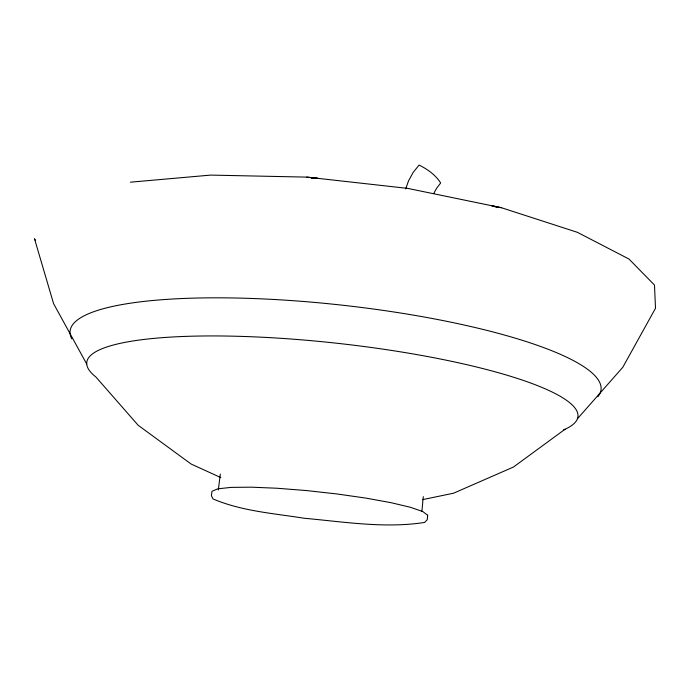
<?xml version="1.0" encoding="UTF-8"?>
<svg xmlns="http://www.w3.org/2000/svg" width="690" height="690" viewBox="0 0 690 690"><rect width="100%" height="100%" fill="white"/><g stroke="black" fill="none" stroke-linecap="round" stroke-linejoin="round"><path stroke-width="1.03" d="M421.883 511.471L423.281 496.636M218.316 489.935L220.317 474.09M405.66 188.931L408.532 180.909L413.181 172.371L419.08 165.091C427.369 169.084 435.795 175.157 440.66 182.971L436.511 188.43L433.743 193.536M577.418 418.761L622.82 367.244L655.5 308.275L654.482 285.065L629.004 259.052L577.392 232.323L501.527 207.75L491.668 205.663L496.774 207.319M565.067 429.232L513.472 467.027L453.563 493.203L422.427 499.672M130.419 182.177L210.674 175.096L306.791 177.114L317.667 178.279L311.207 178.149M306.791 177.114L407.859 188.413L501.527 207.75M220.852 477.601L191.13 464.042L138.164 425.273L95.85 376.947A247.072 46.472 6.3 0 1 341.119 343.715A247.072 46.472 6.3 0 1 563.514 429.913M35.595 240.534L34.5 238.766L53.587 303.669L86.742 364.07M71.751 338.825A267.082 55.536 6.3 0 1 341.205 305.066A267.082 55.536 6.3 0 1 597.868 396.707M427.662 515.232L427.239 519.708L424.626 522.434C384.796 528.626 344.155 521.864 304.342 518.268C273.74 513.386 241.845 511.204 213.063 498.956L211.416 495.748L211.985 491.289L217.85 488.813L231.21 487.382L251.427 487.175L277.164 488.253L306.446 490.564L336.858 493.945L365.829 498.094L390.971 502.674L410.386 507.279L422.806 511.566L427.662 515.232"/></g></svg>
